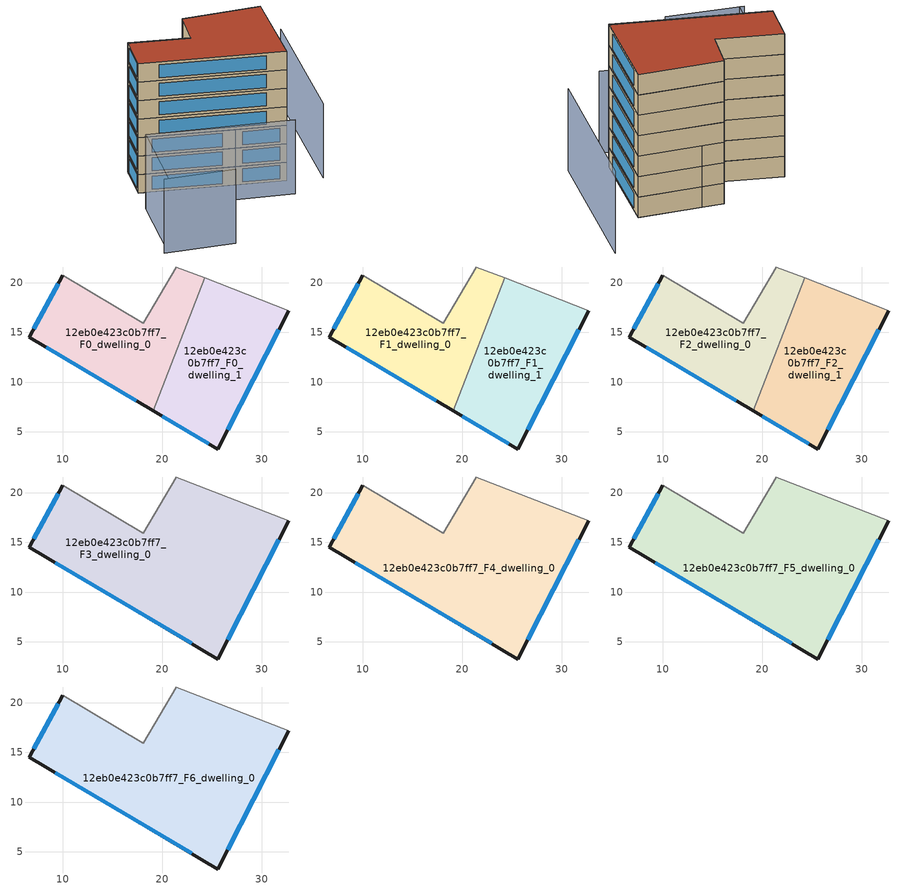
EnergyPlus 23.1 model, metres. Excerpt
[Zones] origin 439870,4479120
12eb0e423c0b7ff7_F0_dwelling_0
 floor ground (EU_floor_Construction): 19.1,7.13 24.28,20.46 21.43,21.57 18.11,15.93 10.03,20.74 6.65,14.5 z0
 wall outside (EU_wall_Construction): 19.1,7.13 6.65,14.5 10.03,20.74 z0:3
 wall adiabatic (EU_wall_Construction): 10.03,20.74 18.11,15.93 21.43,21.57 24.28,20.46 z0:3
 wall to 12eb0e423c0b7ff7_F0_dwelling_1 (EU_wall_Construction): 24.28,20.46 19.11,7.13 z0:3
 window (EU_Window_Construction): 17.38,8.16 8.38,13.48 / 7.12,15.37 9.56,19.87 z0.42:2.58
12eb0e423c0b7ff7_F0_dwelling_1
 floor ground (EU_floor_Construction): 25.61,3.28 32.72,17.19 24.28,20.46 19.1,7.13 z0
 wall outside (EU_wall_Construction): 32.72,17.19 25.61,3.28 19.1,7.13 z0:3
 wall adiabatic (EU_wall_Construction): 24.28,20.46 32.72,17.19 z0:3
 window (EU_Window_Construction): 31.73,15.26 26.59,5.21 / 24.7,3.82 20.01,6.6 z0.42:2.58
12eb0e423c0b7ff7_F1_dwelling_0
 floor to 12eb0e423c0b7ff7_F0_dwelling_0 (EU_floor_Construction): 19.1,7.13 24.27,20.46 21.43,21.57 18.11,15.93 10.03,20.74 6.65,14.5 z3
 wall outside (EU_wall_Construction): 19.1,7.13 6.65,14.5 10.03,20.74 z3:6
 wall adiabatic (EU_wall_Construction): 10.03,20.74 18.11,15.93 21.43,21.57 24.28,20.46 z3:6
 wall to 12eb0e423c0b7ff7_F1_dwelling_1 (EU_wall_Construction): 24.28,20.46 19.11,7.13 z3:6
 window (EU_Window_Construction): 17.38,8.16 8.38,13.48 / 7.12,15.37 9.56,19.87 z3.42:5.58
12eb0e423c0b7ff7_F1_dwelling_1
 floor to 12eb0e423c0b7ff7_F0_dwelling_1 (EU_floor_Construction): 25.61,3.28 32.72,17.19 24.27,20.46 19.1,7.13 z3
 wall outside (EU_wall_Construction): 32.72,17.19 25.61,3.28 19.1,7.13 z3:6
 wall adiabatic (EU_wall_Construction): 24.28,20.46 32.72,17.19 z3:6
 window (EU_Window_Construction): 31.73,15.26 26.59,5.21 / 24.7,3.82 20.01,6.6 z3.42:5.58
12eb0e423c0b7ff7_F2_dwelling_0
 floor to 12eb0e423c0b7ff7_F1_dwelling_0 (EU_floor_Construction): 19.1,7.13 24.27,20.46 21.43,21.57 18.11,15.93 10.03,20.74 6.65,14.5 z6
 wall outside (EU_wall_Construction): 19.1,7.13 6.65,14.5 10.03,20.74 z6:9
 wall adiabatic (EU_wall_Construction): 10.03,20.74 18.11,15.93 21.43,21.57 24.28,20.46 z6:9
 wall to 12eb0e423c0b7ff7_F2_dwelling_1 (EU_wall_Construction): 24.28,20.46 19.11,7.13 z6:9
 window (EU_Window_Construction): 17.38,8.16 8.38,13.48 / 7.12,15.37 9.56,19.87 z6.42:8.58
12eb0e423c0b7ff7_F2_dwelling_1
 floor to 12eb0e423c0b7ff7_F1_dwelling_1 (EU_floor_Construction): 25.61,3.28 32.72,17.19 24.27,20.46 19.1,7.13 z6
 wall outside (EU_wall_Construction): 32.72,17.19 25.61,3.28 19.1,7.13 z6:9
 wall adiabatic (EU_wall_Construction): 24.28,20.46 32.72,17.19 z6:9
 window (EU_Window_Construction): 31.73,15.26 26.59,5.21 / 24.7,3.82 20.01,6.6 z6.42:8.58
12eb0e423c0b7ff7_F3_dwelling_0
 floor to 12eb0e423c0b7ff7_F2_dwelling_0 (EU_floor_Construction): 19.11,7.13 24.27,20.46 21.43,21.57 18.11,15.93 10.03,20.74 6.65,14.5 z9
 floor to 12eb0e423c0b7ff7_F2_dwelling_1 (EU_floor_Construction): 25.61,3.28 32.72,17.19 24.27,20.46 19.11,7.13 z9
 wall outside (EU_wall_Construction): 32.72,17.19 25.61,3.28 6.65,14.5 10.03,20.74 z9:12
 wall adiabatic (EU_wall_Construction): 10.03,20.74 18.11,15.93 21.43,21.57 32.72,17.19 z9:12
 window (EU_Window_Construction): 22.98,4.84 9.28,12.95 / 7.12,15.37 9.56,19.87 / 31.73,15.26 26.59,5.21 z9.42:11.58
12eb0e423c0b7ff7_F4_dwelling_0
 floor to 12eb0e423c0b7ff7_F3_dwelling_0 (EU_floor_Construction): 25.61,3.28 32.72,17.19 21.43,21.57 18.11,15.93 10.03,20.74 6.65,14.5 z12
 wall outside (EU_wall_Construction): 32.72,17.19 25.61,3.28 6.65,14.5 10.03,20.74 z12:15
 wall adiabatic (EU_wall_Construction): 10.03,20.74 18.11,15.93 21.43,21.57 32.72,17.19 z12:15
 window (EU_Window_Construction): 22.98,4.84 9.28,12.95 / 7.12,15.37 9.56,19.87 / 31.73,15.26 26.59,5.21 z12.42:14.58
12eb0e423c0b7ff7_F5_dwelling_0
 floor to 12eb0e423c0b7ff7_F4_dwelling_0 (EU_floor_Construction): 25.61,3.28 32.72,17.19 21.43,21.57 18.11,15.93 10.03,20.74 6.65,14.5 z15
 wall outside (EU_wall_Construction): 32.72,17.19 25.61,3.28 6.65,14.5 10.03,20.74 z15:18
 wall adiabatic (EU_wall_Construction): 10.03,20.74 18.11,15.93 21.43,21.57 32.72,17.19 z15:18
 window (EU_Window_Construction): 22.98,4.84 9.28,12.95 / 7.12,15.37 9.56,19.87 / 31.73,15.26 26.59,5.21 z15.42:17.58
12eb0e423c0b7ff7_F6_dwelling_0
 floor to 12eb0e423c0b7ff7_F5_dwelling_0 (EU_floor_Construction): 25.61,3.28 32.72,17.19 21.43,21.57 18.11,15.93 10.03,20.74 6.65,14.5 z18
 wall outside (EU_wall_Construction): 32.72,17.19 25.61,3.28 6.65,14.5 10.03,20.74 z18:21
 wall adiabatic (EU_wall_Construction): 10.03,20.74 18.11,15.93 21.43,21.57 32.72,17.19 z18:21
 window (EU_Window_Construction): 22.98,4.84 9.28,12.95 / 7.12,15.37 9.56,19.87 / 31.73,15.26 26.59,5.21 z18.42:20.58
 roof outside (EU_roof_Construction): 32.72,17.19 25.61,3.28 6.65,14.5 10.03,20.74 18.11,15.93 21.43,21.57 z21
shading: 30.24,0.47 42.03,23.24 / 29.01,10.16 9.8,20.33 / -3.72,-2.98 6.21,-7.45 / -3.15,-3.23 4.02,9.91 / 4.02,9.91 23.65,-0.8 z0:12
[Building]
EU S2 Campaign: North Axis=0; Terrain=City; Solar Distribution=FullExterior
[Site:Location]
Madrid: Latitude=40.5; Longitude=-3.5; Time Zone=1; Elevation=609
[SizingPeriod:WeatherFileDays]
AnnualSizingPeriod: Begin Month=1; Begin Day of Month=1; End Month=12; End Day of Month=31; Day of Week for Start Day=Monday; Use Weather File Daylight Saving Period=No; Use Weather File Rain and Snow Indicators=No
[MATERIAL]
EU_InternalMass_Material: Roughness=MediumRough; Thickness=0.1; Conductivity=1; Density=1800; Specific Heat=900; Thermal Absorptance=0.9; Solar Absorptance=0.7; Visible Absorptance=0.7
[MATERIAL:NOMASS] Roughness=MediumRough; Thermal Absorptance=0.9; Solar Absorptance=0.7; Visible Absorptance=0.7
Name | Thermal Resistance
EU_wall_NoMass | 1.60022
EU_roof_NoMass | 1.57597
EU_floor_NoMass | 0.470652
[WINDOWMATERIAL:SIMPLEGLAZINGSYSTEM]
EU_Window_SimpleGlazing: UFactor=3.28802; Solar Heat Gain Coefficient=0.85; Visible Transmittance=0.85
[CONSTRUCTION]
EU_wall_Construction: EU_wall_NoMass
EU_roof_Construction: EU_roof_NoMass
EU_floor_Construction: EU_floor_NoMass
EU_InternalMass_Construction: EU_InternalMass_Material
EU_Window_Construction: EU_Window_SimpleGlazing
[ZONE] Type=1; Multiplier=1; Ceiling Height=autocalculate; Floor Area=autocalculate; Part of Total Floor Area=Yes
Name | Volume
12eb0e423c0b7ff7_F0_dwelling_0 | 370.996
12eb0e423c0b7ff7_F1_dwelling_0; 12eb0e423c0b7ff7_F2_dwelling_0 | 370.995
12eb0e423c0b7ff7_F3_dwelling_0; 12eb0e423c0b7ff7_F4_dwelling_0; 12eb0e423c0b7ff7_F5_dwelling_0; 12eb0e423c0b7ff7_F6_dwelling_0 | 741.972
12eb0e423c0b7ff7_F0_dwelling_1 | 370.99
12eb0e423c0b7ff7_F1_dwelling_1; 12eb0e423c0b7ff7_F2_dwelling_1 | 370.989
[INTERNALMASS] Construction=EU_InternalMass_Construction
Name | Zone or ZoneList | Surface Area
12eb0e423c0b7ff7_F0_dwelling_0_EU_InternalMass | 12eb0e423c0b7ff7_F0_dwelling_0 | 123.665
12eb0e423c0b7ff7_F0_dwelling_1_EU_InternalMass | 12eb0e423c0b7ff7_F0_dwelling_1 | 123.663
12eb0e423c0b7ff7_F1_dwelling_0_EU_InternalMass | 12eb0e423c0b7ff7_F1_dwelling_0 | 123.665
12eb0e423c0b7ff7_F1_dwelling_1_EU_InternalMass | 12eb0e423c0b7ff7_F1_dwelling_1 | 123.663
12eb0e423c0b7ff7_F2_dwelling_0_EU_InternalMass | 12eb0e423c0b7ff7_F2_dwelling_0 | 123.665
12eb0e423c0b7ff7_F2_dwelling_1_EU_InternalMass | 12eb0e423c0b7ff7_F2_dwelling_1 | 123.663
12eb0e423c0b7ff7_F3_dwelling_0_EU_InternalMass | 12eb0e423c0b7ff7_F3_dwelling_0 | 247.324
12eb0e423c0b7ff7_F4_dwelling_0_EU_InternalMass | 12eb0e423c0b7ff7_F4_dwelling_0 | 247.324
12eb0e423c0b7ff7_F5_dwelling_0_EU_InternalMass | 12eb0e423c0b7ff7_F5_dwelling_0 | 247.324
12eb0e423c0b7ff7_F6_dwelling_0_EU_InternalMass | 12eb0e423c0b7ff7_F6_dwelling_0 | 247.324
[OTHEREQUIPMENT] Fuel Type=Electricity; Design Level Calculation Method=Watts/Area; Power per Zone Floor Area=1; Fraction Latent=0; Fraction Radiant=0; Fraction Lost=0; Carbon Dioxide Generation Rate=0; EndUse Subcategory=EU_Step8_InternalGains
Name | Zone or ZoneList or Space or SpaceList | Schedule
EU_Step8_InternalGain_12eb0e423c0b7ff7_F0_dwelling_0_f000 | 12eb0e423c0b7ff7_F0_dwelling_0 | EU_Step8_GainSchedule_12eb0e423c0b7ff7_F0_dwelling_0_f000
EU_Step8_InternalGain_12eb0e423c0b7ff7_F0_dwelling_1_f000 | 12eb0e423c0b7ff7_F0_dwelling_1 | EU_Step8_GainSchedule_12eb0e423c0b7ff7_F0_dwelling_1_f000
EU_Step8_InternalGain_12eb0e423c0b7ff7_F1_dwelling_0_f000 | 12eb0e423c0b7ff7_F1_dwelling_0 | EU_Step8_GainSchedule_12eb0e423c0b7ff7_F1_dwelling_0_f000
EU_Step8_InternalGain_12eb0e423c0b7ff7_F1_dwelling_1_f000 | 12eb0e423c0b7ff7_F1_dwelling_1 | EU_Step8_GainSchedule_12eb0e423c0b7ff7_F1_dwelling_1_f000
EU_Step8_InternalGain_12eb0e423c0b7ff7_F2_dwelling_0_f000 | 12eb0e423c0b7ff7_F2_dwelling_0 | EU_Step8_GainSchedule_12eb0e423c0b7ff7_F2_dwelling_0_f000
EU_Step8_InternalGain_12eb0e423c0b7ff7_F2_dwelling_1_f000 | 12eb0e423c0b7ff7_F2_dwelling_1 | EU_Step8_GainSchedule_12eb0e423c0b7ff7_F2_dwelling_1_f000
EU_Step8_InternalGain_12eb0e423c0b7ff7_F3_dwelling_0_f000 | 12eb0e423c0b7ff7_F3_dwelling_0 | EU_Step8_GainSchedule_12eb0e423c0b7ff7_F3_dwelling_0_f000
EU_Step8_InternalGain_12eb0e423c0b7ff7_F4_dwelling_0_f000 | 12eb0e423c0b7ff7_F4_dwelling_0 | EU_Step8_GainSchedule_12eb0e423c0b7ff7_F4_dwelling_0_f000
EU_Step8_InternalGain_12eb0e423c0b7ff7_F5_dwelling_0_f000 | 12eb0e423c0b7ff7_F5_dwelling_0 | EU_Step8_GainSchedule_12eb0e423c0b7ff7_F5_dwelling_0_f000
EU_Step8_InternalGain_12eb0e423c0b7ff7_F6_dwelling_0_f000 | 12eb0e423c0b7ff7_F6_dwelling_0 | EU_Step8_GainSchedule_12eb0e423c0b7ff7_F6_dwelling_0_f000
[ZONEVENTILATION:DESIGNFLOWRATE] Schedule=EU_AlwaysOn; Design Flow Rate Calculation Method=AirChanges/Hour; Air Changes per Hour=0.480704; Ventilation Type=Natural; Fan Pressure Rise=0; Fan Total Efficiency=1; Constant Term Coefficient=1; Temperature Term Coefficient=0; Velocity Term Coefficient=0; Velocity Squared Term Coefficient=0; Minimum Indoor Temperature=-100; Maximum Indoor Temperature=100; Delta Temperature=-100; Minimum Outdoor Temperature=-100; Maximum Outdoor Temperature=100; Maximum Wind Speed=40
Name | Zone or ZoneList or Space or SpaceList
EU_ConstantAir_12eb0e423c0b7ff7_F0_dwelling_0 | 12eb0e423c0b7ff7_F0_dwelling_0
EU_ConstantAir_12eb0e423c0b7ff7_F0_dwelling_1 | 12eb0e423c0b7ff7_F0_dwelling_1
EU_ConstantAir_12eb0e423c0b7ff7_F1_dwelling_0 | 12eb0e423c0b7ff7_F1_dwelling_0
EU_ConstantAir_12eb0e423c0b7ff7_F1_dwelling_1 | 12eb0e423c0b7ff7_F1_dwelling_1
EU_ConstantAir_12eb0e423c0b7ff7_F2_dwelling_0 | 12eb0e423c0b7ff7_F2_dwelling_0
EU_ConstantAir_12eb0e423c0b7ff7_F2_dwelling_1 | 12eb0e423c0b7ff7_F2_dwelling_1
EU_ConstantAir_12eb0e423c0b7ff7_F3_dwelling_0 | 12eb0e423c0b7ff7_F3_dwelling_0
EU_ConstantAir_12eb0e423c0b7ff7_F4_dwelling_0 | 12eb0e423c0b7ff7_F4_dwelling_0
EU_ConstantAir_12eb0e423c0b7ff7_F5_dwelling_0 | 12eb0e423c0b7ff7_F5_dwelling_0
EU_ConstantAir_12eb0e423c0b7ff7_F6_dwelling_0 | 12eb0e423c0b7ff7_F6_dwelling_0
[HVACTEMPLATE:THERMOSTAT] Constant Heating Setpoint=20; Constant Cooling Setpoint=50
EU_HeatOnly_12eb0e423c0b7ff7_F0_dwelling_0; EU_HeatOnly_12eb0e423c0b7ff7_F0_dwelling_1; EU_HeatOnly_12eb0e423c0b7ff7_F1_dwelling_0; EU_HeatOnly_12eb0e423c0b7ff7_F1_dwelling_1; EU_HeatOnly_12eb0e423c0b7ff7_F2_dwelling_0; EU_HeatOnly_12eb0e423c0b7ff7_F2_dwelling_1; EU_HeatOnly_12eb0e423c0b7ff7_F3_dwelling_0; EU_HeatOnly_12eb0e423c0b7ff7_F4_dwelling_0; EU_HeatOnly_12eb0e423c0b7ff7_F5_dwelling_0; EU_HeatOnly_12eb0e423c0b7ff7_F6_dwelling_0
[HVACTEMPLATE:ZONE:IDEALLOADSAIRSYSTEM] System Availability Schedule=EU_AlwaysOn; Maximum Heating Supply Air Temperature=50; Minimum Cooling Supply Air Temperature=13; Maximum Heating Supply Air Humidity Ratio=0.0156; Minimum Cooling Supply Air Humidity Ratio=0.0077; Heating Limit=NoLimit; Cooling Limit=NoLimit; Heating Availability Schedule=EU_AlwaysOn; Cooling Availability Schedule=EU_CoolingOff; Dehumidification Control Type=ConstantSensibleHeatRatio; Cooling Sensible Heat Ratio=0.7; Dehumidification Setpoint=60; Humidification Control Type=None; Humidification Setpoint=30; Outdoor Air Method=None; Outdoor Air Flow Rate per Person=0.00944; Outdoor Air Flow Rate per Zone Floor Area=0; Outdoor Air Flow Rate per Zone=0; Demand Controlled Ventilation Type=None; Outdoor Air Economizer Type=NoEconomizer; Heat Recovery Type=None; Sensible Heat Recovery Effectiveness=0.7; Latent Heat Recovery Effectiveness=0.65
Name | Template Thermostat
12eb0e423c0b7ff7_F0_dwelling_0 | EU_HeatOnly_12eb0e423c0b7ff7_F0_dwelling_0
12eb0e423c0b7ff7_F0_dwelling_1 | EU_HeatOnly_12eb0e423c0b7ff7_F0_dwelling_1
12eb0e423c0b7ff7_F1_dwelling_0 | EU_HeatOnly_12eb0e423c0b7ff7_F1_dwelling_0
12eb0e423c0b7ff7_F1_dwelling_1 | EU_HeatOnly_12eb0e423c0b7ff7_F1_dwelling_1
12eb0e423c0b7ff7_F2_dwelling_0 | EU_HeatOnly_12eb0e423c0b7ff7_F2_dwelling_0
12eb0e423c0b7ff7_F2_dwelling_1 | EU_HeatOnly_12eb0e423c0b7ff7_F2_dwelling_1
12eb0e423c0b7ff7_F3_dwelling_0 | EU_HeatOnly_12eb0e423c0b7ff7_F3_dwelling_0
12eb0e423c0b7ff7_F4_dwelling_0 | EU_HeatOnly_12eb0e423c0b7ff7_F4_dwelling_0
12eb0e423c0b7ff7_F5_dwelling_0 | EU_HeatOnly_12eb0e423c0b7ff7_F5_dwelling_0
12eb0e423c0b7ff7_F6_dwelling_0 | EU_HeatOnly_12eb0e423c0b7ff7_F6_dwelling_0
[SIZING:ZONE] Zone Cooling Design Supply Air Temperature Input Method=SupplyAirTemperature; Zone Cooling Design Supply Air Temperature=13; Zone Heating Design Supply Air Temperature Input Method=SupplyAirTemperature; Zone Heating Design Supply Air Temperature=50; Zone Cooling Design Supply Air Humidity Ratio=0.008; Zone Heating Design Supply Air Humidity Ratio=0.008; Cooling Design Air Flow Method=DesignDay; Cooling Design Air Flow Rate=0; Cooling Minimum Air Flow per Zone Floor Area=0.000762; Cooling Minimum Air Flow=0; Cooling Minimum Air Flow Fraction=0.2; Heating Design Air Flow Method=DesignDay; Heating Design Air Flow Rate=0; Heating Maximum Air Flow per Zone Floor Area=0.002032; Heating Maximum Air Flow=0.141576; Heating Maximum Air Flow Fraction=0.3; Account for Dedicated Outdoor Air System=No; Dedicated Outdoor Air System Control Strategy=NeutralSupplyAir; Dedicated Outdoor Air Low Setpoint Temperature for Design=autosize; Dedicated Outdoor Air High Setpoint Temperature for Design=autosize; Zone Load Sizing Method=Sensible Load Only No Latent Load; Zone Latent Cooling Design Supply Air Humidity Ratio Input Method=HumidityRatioDifference; Zone Cooling Design Supply Air Humidity Ratio Difference=0.005; Zone Latent Heating Design Supply Air Humidity Ratio Input Method=HumidityRatioDifference; Zone Humidification Design Supply Air Humidity Ratio Difference=0.005
12eb0e423c0b7ff7_F0_dwelling_0; 12eb0e423c0b7ff7_F0_dwelling_1; 12eb0e423c0b7ff7_F1_dwelling_0; 12eb0e423c0b7ff7_F1_dwelling_1; 12eb0e423c0b7ff7_F2_dwelling_0; 12eb0e423c0b7ff7_F2_dwelling_1; 12eb0e423c0b7ff7_F3_dwelling_0; 12eb0e423c0b7ff7_F4_dwelling_0; 12eb0e423c0b7ff7_F5_dwelling_0; 12eb0e423c0b7ff7_F6_dwelling_0
[SCHEDULE:CONSTANT]
Name | Hourly Value
EU_AlwaysOn | 1
EU_CoolingOff | 0
[SCHEDULE:FILE] Column Number=1; Rows to Skip at Top=0; Number of Hours of Data=8760; Column Separator=Comma; Interpolate to Timestep=No; Minutes per Item=60; Adjust Schedule for Daylight Savings=Yes
Name | File
EU_Step8_GainSchedule_12eb0e423c0b7ff7_F0_dwelling_0_f000 | ../../schedules/12eb0e423c0b7ff7/12eb0e423c0b7ff7_F0_dwelling_0_f000_gain.csv
EU_Step8_GainSchedule_12eb0e423c0b7ff7_F0_dwelling_1_f000 | ../../schedules/12eb0e423c0b7ff7/12eb0e423c0b7ff7_F0_dwelling_1_f000_gain.csv
EU_Step8_GainSchedule_12eb0e423c0b7ff7_F1_dwelling_0_f000 | ../../schedules/12eb0e423c0b7ff7/12eb0e423c0b7ff7_F1_dwelling_0_f000_gain.csv
EU_Step8_GainSchedule_12eb0e423c0b7ff7_F1_dwelling_1_f000 | ../../schedules/12eb0e423c0b7ff7/12eb0e423c0b7ff7_F1_dwelling_1_f000_gain.csv
EU_Step8_GainSchedule_12eb0e423c0b7ff7_F2_dwelling_0_f000 | ../../schedules/12eb0e423c0b7ff7/12eb0e423c0b7ff7_F2_dwelling_0_f000_gain.csv
EU_Step8_GainSchedule_12eb0e423c0b7ff7_F2_dwelling_1_f000 | ../../schedules/12eb0e423c0b7ff7/12eb0e423c0b7ff7_F2_dwelling_1_f000_gain.csv
EU_Step8_GainSchedule_12eb0e423c0b7ff7_F3_dwelling_0_f000 | ../../schedules/12eb0e423c0b7ff7/12eb0e423c0b7ff7_F3_dwelling_0_f000_gain.csv
EU_Step8_GainSchedule_12eb0e423c0b7ff7_F4_dwelling_0_f000 | ../../schedules/12eb0e423c0b7ff7/12eb0e423c0b7ff7_F4_dwelling_0_f000_gain.csv
EU_Step8_GainSchedule_12eb0e423c0b7ff7_F5_dwelling_0_f000 | ../../schedules/12eb0e423c0b7ff7/12eb0e423c0b7ff7_F5_dwelling_0_f000_gain.csv
EU_Step8_GainSchedule_12eb0e423c0b7ff7_F6_dwelling_0_f000 | ../../schedules/12eb0e423c0b7ff7/12eb0e423c0b7ff7_F6_dwelling_0_f000_gain.csv
